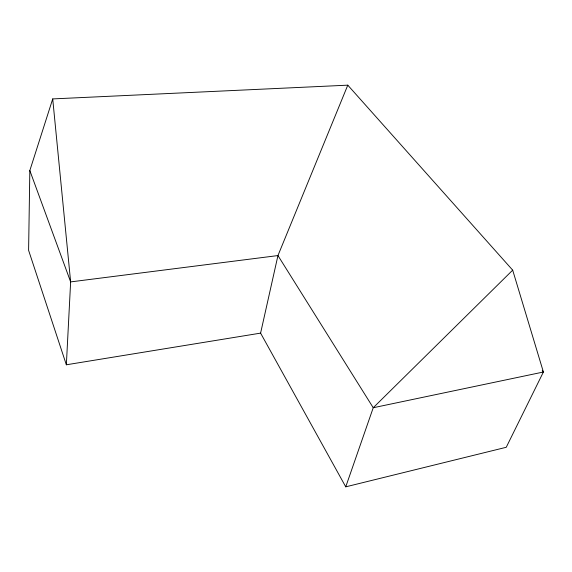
<?xml version="1.0" encoding="UTF-8"?>
<svg xmlns="http://www.w3.org/2000/svg" width="572" height="572" viewBox="0 0 572 572"><rect width="100%" height="100%" fill="white"/><g stroke="black" fill="none" stroke-linecap="round" stroke-linejoin="round"><path stroke-width="0.86" d="M29.83 170.542L28.6 250.322L66.352 364.786L260.596 333.126L277.956 255.562L347.79 85.164L52.717 98.913L29.83 170.542L70.642 281.896L66.352 364.786M512.684 270.148L543.4 372.014L506.249 447.283L345.745 486.836L373.237 407.736L512.684 270.148L347.79 85.164M542.263 370.642L543.4 372.014L373.237 407.736L277.956 255.562L70.642 281.896L52.717 98.913M260.596 333.126L345.745 486.836"/></g></svg>
